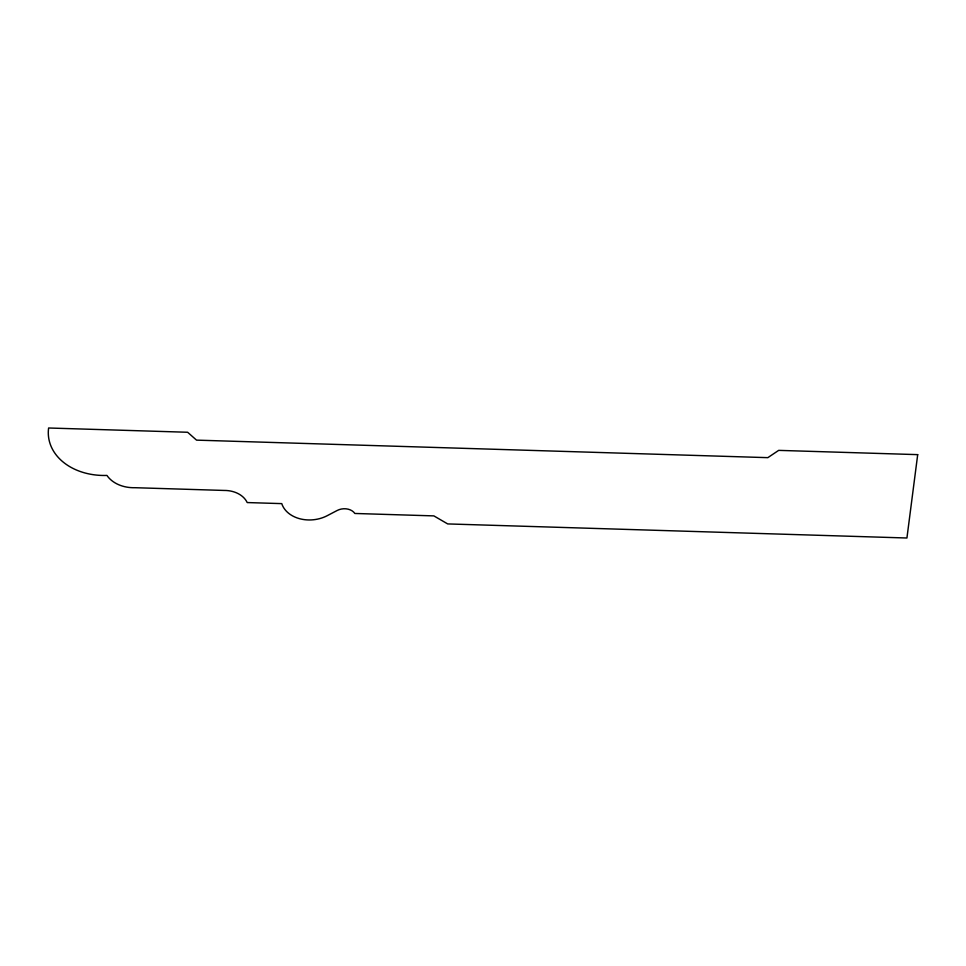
<?xml version="1.0" encoding="UTF-8"?>
<svg xmlns="http://www.w3.org/2000/svg" width="966" height="966" viewBox="0 0 966 966"><rect width="100%" height="100%" fill="white"/><g stroke="black" fill="none" stroke-linecap="round" stroke-linejoin="round"><path stroke-width="1.45" d="M917.7 454.636L906.929 538.002L447.693 523.922L433.867 515.892L354.848 513.465A12.473 9.467 -6.1 0 0 337.134 510.507L327.257 515.675A30.344 23.039 -6.1 0 1 281.758 503.624L247.199 502.561A25.865 19.634 -6.1 0 0 223.979 490.438L135.095 487.709A32.421 24.621 -6.1 0 1 106.936 475.429A59.578 45.233 -6.1 0 1 48.614 427.998L187.633 432.261L196.533 440.134L767.825 457.655L778.681 450.373L917.7 454.636"/></g></svg>
